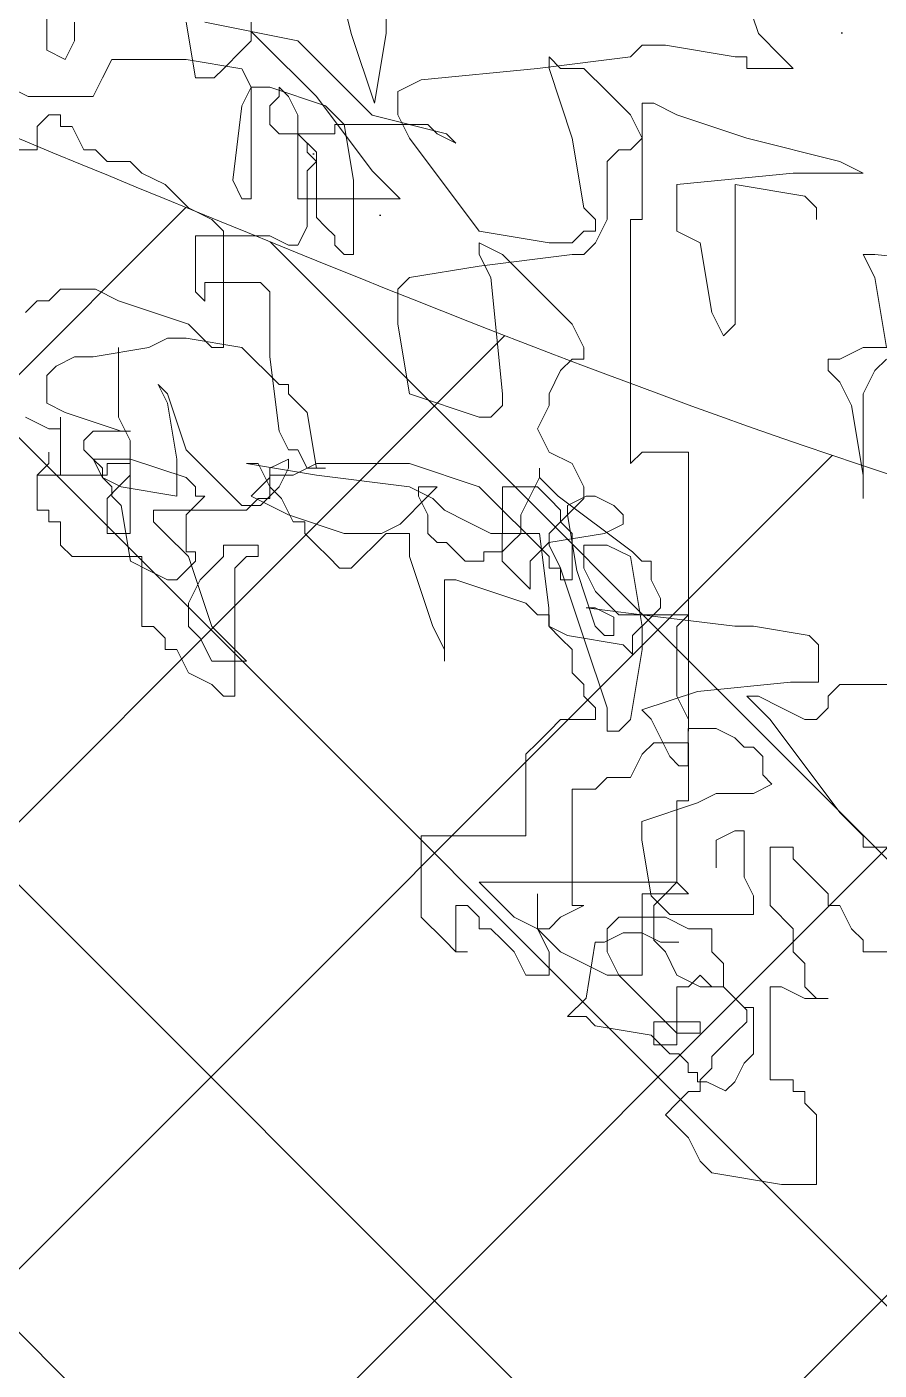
# Model space of a CAD drawing. Extents: x -95 to 325, y -1215 to -918.
# Drawn here: x 78.86 to 84.85, y -1091.14 to -1081.7 of the extents above; entities that cross this region are included whole.
import ezdxf

# ---------------------------------------------------------------- set-up
doc = ezdxf.new("R2010")
doc.units = 0
doc.layers.get('0').update_dxf_attribs({"linetype": 'CONTINUOUS'})
for name, color, linetype in [('尺寸标注', 7, 'CONTINUOUS'), ('福建茶', 76, 'CONTINUOUS'), ('马尼拉草', 80, 'CONTINUOUS')]:
    doc.layers.add(name, color=color, linetype=linetype)

# ---------------------------------------------------------------- blocks, each defined once
blk = doc.blocks.new('tulia')
at = {"color": 3, "lineweight": 0}
for p, q in [((208.7739, 274.9659), (208.7739, 275.3239)), ((208.7739, 275.3239), (208.9531, 275.3239)), ((208.9531, 275.3239), (209.3114, 275.2643)), ((209.3114, 275.2643), (209.3712, 275.2046)), ((209.3712, 275.2046), (209.4309, 275.0852)), ((209.4309, 275.0852), (209.4906, 275.0255)), ((209.4906, 275.0255), (209.5503, 274.9659)), ((208.8337, 274.9062), (208.7739, 274.9659)), ((209.5503, 274.9659), (209.4906, 274.9062)), ((208.8337, 274.8465), (208.8337, 274.9062)), ((208.8934, 274.8465), (208.8337, 274.8465)), ((208.8934, 274.7868), (208.8934, 274.8465)), ((209.1938, 274.7964), (209.2415, 274.8441)), ((209.2415, 274.8441), (209.337, 274.7964)), ((209.4309, 274.8465), (209.3712, 274.8465)), ((209.3712, 274.8465), (209.3712, 274.7868)), ((209.4906, 274.9062), (209.4309, 274.8465)), ((209.0128, 274.7868), (208.8934, 274.7868)), ((209.0128, 274.3094), (209.0128, 274.7868)), ((209.146, 274.701), (209.1938, 274.7964)), ((209.3712, 274.7868), (209.3114, 274.7272)), ((209.337, 274.7964), (209.3847, 274.7964)), ((209.3847, 274.7964), (209.3847, 274.7487)), ((209.3114, 274.7272), (209.3114, 274.6675)), ((209.3847, 274.7487), (209.4325, 274.7487)), ((209.4325, 274.7487), (209.4325, 274.701)), ((209.0983, 274.6533), (209.146, 274.701)), ((209.0983, 274.4148), (209.0983, 274.6533)), ((209.3114, 274.6675), (209.192, 274.5481)), ((209.4325, 274.701), (209.4802, 274.6533)), ((209.4802, 274.6533), (209.528, 274.6533)), ((209.528, 274.6533), (209.6234, 274.5579)), ((209.4906, 274.3094), (209.4906, 274.6078)), ((209.4906, 274.6078), (209.61, 274.6078)), ((209.61, 274.6078), (209.61, 274.4885)), ((209.192, 274.5481), (209.1323, 274.4885)), ((209.3712, 274.4885), (209.3712, 274.5481)), ((209.3712, 274.5481), (209.4906, 274.5481)), ((209.4906, 274.5481), (209.5503, 274.4885)), ((209.6234, 274.5579), (209.9099, 274.5102)), ((209.9099, 274.5102), (209.9576, 274.4625)), ((209.1323, 274.4885), (209.1323, 274.4288)), ((209.1323, 274.4288), (209.192, 274.3691)), ((209.61, 274.4885), (209.3712, 274.4885)), ((209.5503, 274.4885), (209.6698, 274.3691)), ((209.9576, 274.4625), (210.0531, 274.4625)), ((210.0531, 274.4625), (209.9576, 274.3671)), ((208.7739, 274.3691), (208.7142, 274.3691)), ((208.7142, 274.3691), (208.8337, 274.3691)), ((208.8337, 274.3094), (208.7739, 274.3691)), ((208.8337, 274.3691), (208.9531, 274.3094)), ((209.146, 274.4148), (209.0983, 274.4148)), ((209.192, 274.3691), (209.2517, 274.3094)), ((209.6698, 274.3691), (209.7892, 274.2498)), ((209.9576, 274.3671), (209.9099, 274.0808)), ((208.8337, 274.1901), (208.8337, 274.3094)), ((208.9531, 274.3094), (209.0128, 274.3094)), ((209.2517, 274.3094), (209.3114, 274.3094)), ((209.2517, 274.1901), (209.2517, 274.3094)), ((209.2517, 274.3094), (209.3712, 274.3094)), ((209.3114, 274.3094), (209.3712, 274.2498)), ((209.3712, 274.2498), (209.4309, 274.3094)), ((209.3712, 274.3094), (209.4906, 274.2498)), ((209.4309, 274.3094), (209.4906, 274.3094)), ((209.4906, 274.2498), (209.5503, 274.1304)), ((209.6698, 273.832), (209.6698, 274.2498)), ((209.6698, 274.2498), (209.8489, 274.2498)), ((209.7892, 274.2498), (209.8489, 274.1304)), ((209.8489, 274.2498), (209.9684, 274.1901)), ((210.1475, 274.1304), (210.1475, 274.2498)), ((210.1475, 274.2498), (210.267, 274.2498)), ((210.267, 274.2498), (210.3267, 274.1304)), ((208.8934, 274.1304), (208.8337, 274.1901)), ((209.3114, 274.1304), (209.2517, 274.1901)), ((209.9684, 274.1901), (210.0878, 274.1304)), ((208.1767, 274.1304), (208.535, 274.1304)), ((208.535, 274.1304), (208.535, 274.0707)), ((208.8934, 274.011), (208.8934, 274.1304)), ((209.3114, 274.011), (209.3114, 274.1304)), ((209.5757, 274.0808), (209.4802, 274.0808)), ((209.5503, 274.1304), (209.61, 274.0707)), ((209.6712, 274.0331), (209.5757, 274.0808)), ((209.8621, 274.0808), (209.7667, 274.0331)), ((209.8489, 274.1304), (209.8489, 274.011)), ((209.9099, 274.0808), (209.8621, 274.0808)), ((210.0878, 274.1304), (210.2073, 274.011)), ((210.2073, 274.011), (210.1475, 274.1304)), ((210.3267, 274.1304), (210.3864, 274.0707)), ((210.6253, 274.1304), (210.5656, 274.1304)), ((210.5656, 274.1304), (210.6253, 274.1304)), ((210.6253, 273.8917), (210.6253, 274.1304)), ((210.6253, 274.1304), (210.685, 274.0707)), ((208.535, 274.0707), (208.5948, 274.011)), ((209.61, 274.0707), (209.61, 273.8917)), ((209.7667, 274.0331), (209.6712, 274.0331)), ((210.3864, 274.0707), (210.4461, 274.011)), ((210.685, 274.0707), (210.8045, 273.9514)), ((208.5948, 274.011), (208.6545, 273.8917)), ((209.0128, 273.8917), (208.8934, 274.011)), ((209.4309, 274.011), (209.3114, 274.011)), ((209.5503, 273.9514), (209.4309, 274.011)), ((209.7892, 273.9514), (209.5503, 273.9514)), ((209.8489, 274.011), (209.7892, 273.9514)), ((209.9684, 273.8917), (210.0878, 273.9514)), ((210.0878, 273.9514), (210.1475, 274.011)), ((210.1475, 274.011), (210.2073, 274.011)), ((210.2073, 274.011), (210.3267, 273.9514)), ((210.2073, 274.011), (210.2073, 273.832)), ((210.2073, 273.832), (210.2073, 274.011)), ((210.3267, 273.9514), (210.4461, 273.832)), ((210.4461, 274.011), (210.5059, 274.011)), ((210.5059, 274.011), (210.5059, 273.9514)), ((210.5059, 273.9514), (210.5656, 273.8917)), ((210.8045, 273.9514), (210.8045, 273.5336)), ((208.6545, 273.8917), (208.7142, 273.8917)), ((208.7142, 273.8917), (208.7142, 273.832)), ((209.0128, 273.5933), (209.0128, 273.8917)), ((209.0983, 273.8423), (209.0983, 273.9377)), ((209.0983, 273.9377), (209.528, 273.9377)), ((209.528, 273.9377), (209.6234, 273.8423)), ((209.61, 273.8917), (209.5503, 273.832)), ((210.0281, 273.8917), (209.9684, 273.8917)), ((210.0281, 273.2949), (210.0281, 273.8917)), ((210.5656, 273.8917), (210.6253, 273.8917)), ((208.7142, 273.832), (208.7739, 273.7723)), ((209.146, 273.7469), (209.0983, 273.8423)), ((209.4906, 273.7723), (209.4309, 273.832)), ((209.4309, 273.832), (209.6698, 273.832)), ((209.5503, 273.832), (209.4906, 273.7723)), ((209.6234, 273.8423), (209.6712, 273.5561)), ((210.4461, 273.832), (210.5059, 273.7723)), ((208.7739, 273.7723), (208.8934, 273.653)), ((209.146, 273.5084), (209.146, 273.7469)), ((210.5059, 273.7723), (209.4906, 273.7723)), ((209.4906, 273.7723), (209.4906, 273.3546)), ((209.2893, 273.6992), (209.2893, 273.5561)), ((208.8934, 273.653), (208.8934, 273.5933)), ((208.535, 273.5933), (208.2962, 273.5933)), ((208.535, 273.5336), (208.535, 273.5933)), ((208.6545, 273.4143), (208.535, 273.5336)), ((208.8934, 273.5933), (209.0128, 273.5933)), ((209.2893, 273.5561), (209.1938, 273.5084)), ((209.6712, 273.5561), (209.6712, 273.4607)), ((210.8045, 273.5336), (210.267, 273.5336)), ((210.267, 273.5336), (210.267, 273.1159)), ((209.1938, 273.5084), (209.146, 273.5084)), ((209.6712, 273.4607), (209.3847, 273.3653)), ((209.0128, 272.9369), (208.6545, 273.4143)), ((209.3847, 273.3653), (209.2893, 273.3175)), ((209.4906, 273.3546), (209.4309, 273.3546)), ((209.4309, 273.3546), (209.4309, 273.0562)), ((209.0983, 273.3175), (209.0028, 273.2698)), ((209.0028, 273.2698), (209.0505, 273.2221)), ((209.2893, 273.3175), (209.0983, 273.3175)), ((209.8489, 273.2352), (209.9086, 273.2949)), ((209.9086, 273.2949), (210.0281, 273.2949)), ((209.0505, 273.2221), (209.0505, 273.1267)), ((209.6698, 273.1159), (209.7295, 273.2352)), ((209.7295, 273.2352), (209.8489, 273.2352)), ((209.0505, 273.1267), (209.0983, 273.079)), ((209.4325, 272.9836), (209.4325, 273.1744)), ((209.4325, 273.1744), (209.4802, 273.1744)), ((209.4802, 273.1744), (209.528, 273.1267)), ((209.528, 273.1267), (209.5757, 273.0313)), ((209.61, 273.0562), (209.6698, 273.1159)), ((210.267, 273.1159), (210.2073, 273.0562)), ((209.0983, 273.079), (209.146, 273.079)), ((209.146, 273.079), (209.1938, 273.0313)), ((209.4309, 273.0562), (209.61, 273.0562)), ((210.2073, 273.0562), (210.1475, 272.9965)), ((209.1938, 273.0313), (209.2893, 272.9836)), ((209.2893, 272.9836), (209.4325, 272.9836)), ((209.4309, 271.5643), (209.4309, 272.9965)), ((209.4309, 272.9965), (209.4309, 272.9369)), ((209.5757, 273.0313), (209.6234, 272.9359)), ((209.7295, 272.9369), (209.7892, 272.9965)), ((209.7892, 272.9965), (209.8489, 272.9965)), ((209.8489, 272.9965), (209.8489, 272.8772)), ((210.1475, 272.9965), (210.0878, 272.9369)), ((208.7142, 272.8772), (208.7739, 272.9369)), ((208.7739, 272.9369), (208.8337, 272.9369)), ((208.8337, 272.9369), (208.9531, 272.8772)), ((209.1323, 272.8175), (209.0128, 272.9369)), ((209.4309, 272.9369), (209.4906, 272.8175)), ((209.6234, 272.9359), (209.6712, 272.8882)), ((209.6698, 272.5788), (209.7295, 272.9369)), ((210.0878, 272.9369), (209.9086, 272.9369)), ((209.9086, 272.9369), (209.9086, 272.8772)), ((208.7142, 272.8175), (208.7142, 272.8772)), ((208.9531, 272.8772), (209.0725, 272.8175)), ((209.6712, 272.8882), (209.3847, 272.7928)), ((209.8489, 272.8772), (209.9684, 272.5191)), ((209.9086, 272.8772), (209.9684, 272.8175)), ((208.6545, 272.7578), (208.7142, 272.8175)), ((209.3847, 272.7928), (208.9073, 272.7451)), ((209.0725, 272.8175), (209.1323, 272.8175)), ((209.4906, 272.8175), (209.4906, 272.4594)), ((209.9684, 272.8175), (209.9684, 272.7578)), ((211.76, 272.1611), (211.76, 272.8175)), ((211.76, 272.8175), (211.8197, 272.8175)), ((211.8197, 272.8175), (211.8795, 272.7578)), ((208.3559, 272.7578), (208.6545, 272.7578)), ((208.9073, 272.7451), (208.7641, 272.7451)), ((208.7641, 272.7451), (208.7641, 272.5543)), ((209.9684, 272.7578), (210.0281, 272.6982)), ((211.8795, 272.7578), (211.9989, 272.6982)), ((210.0281, 272.6982), (210.0281, 272.5788)), ((210.685, 272.2207), (210.685, 272.6385)), ((210.685, 272.6385), (210.685, 272.5788)), ((211.76, 272.5788), (211.7003, 272.6385)), ((211.7003, 272.6385), (211.8795, 272.6385)), ((211.8795, 272.6385), (211.9392, 272.5191)), ((211.9989, 272.6982), (212.0586, 272.5788)), ((209.6698, 272.4594), (209.6698, 272.5788)), ((209.7667, 272.5543), (209.7189, 272.602)), ((209.7189, 272.602), (209.7189, 272.5066)), ((210.0281, 272.5788), (210.0878, 272.5191)), ((210.685, 272.5788), (210.7448, 272.4594)), ((211.8795, 272.4594), (211.76, 272.5788)), ((212.0586, 272.5788), (212.1183, 272.5788)), ((212.1183, 272.5788), (212.1183, 272.5191)), ((208.7641, 272.5543), (208.8118, 272.5066)), ((208.8118, 272.5066), (209.0983, 272.4589)), ((209.7189, 272.5066), (209.6234, 272.4112)), ((210.0531, 272.5066), (209.7667, 272.5543)), ((209.8144, 272.4112), (209.8144, 272.5066)), ((209.8144, 272.5066), (209.8621, 272.5066)), ((209.8621, 272.5066), (209.9099, 272.4589)), ((209.9684, 272.5191), (210.0878, 272.1611)), ((210.1486, 272.4589), (210.0531, 272.5066)), ((210.0878, 272.5191), (210.1475, 272.4594)), ((211.9392, 272.5191), (211.9989, 272.4594)), ((212.1183, 272.5191), (212.1781, 272.4594)), ((209.0983, 272.4589), (209.1938, 272.4589)), ((209.1938, 272.4589), (209.5757, 272.4112)), ((209.4906, 272.4594), (209.4309, 272.3998)), ((209.7295, 272.1014), (209.6698, 272.4594)), ((209.9099, 272.4589), (210.0054, 272.1726)), ((210.1475, 272.4594), (210.1475, 272.3998)), ((210.1486, 272.3634), (210.1486, 272.4589)), ((210.7448, 272.4594), (210.8642, 272.1014)), ((211.9989, 272.1014), (211.8795, 272.4594)), ((211.9989, 272.4594), (211.9989, 272.3401)), ((212.1781, 272.4594), (212.2378, 272.4594)), ((212.2378, 272.4594), (212.2378, 272.1014)), ((209.4309, 272.3998), (209.7892, 272.3998)), ((209.5757, 272.4112), (209.9576, 272.3634)), ((209.6234, 272.4112), (209.5757, 272.3634)), ((209.5757, 272.3634), (209.5757, 272.3157)), ((209.7892, 272.3998), (209.9086, 272.2804)), ((209.9099, 272.3634), (209.8144, 272.4112)), ((209.9576, 272.3634), (209.9099, 272.3634)), ((210.1475, 272.3998), (210.2073, 272.3998)), ((210.1963, 271.9818), (210.1486, 272.3634)), ((210.2073, 272.3998), (210.267, 272.3401)), ((209.5757, 272.3157), (209.6234, 272.2203)), ((210.267, 272.3401), (210.6253, 272.2207)), ((211.9989, 272.3401), (211.9392, 272.2207)), ((209.6234, 272.2203), (209.6234, 272.1249)), ((209.9086, 272.2804), (209.9684, 272.1611)), ((210.0878, 272.2207), (210.0281, 272.2207)), ((210.0281, 272.2207), (210.0281, 271.982)), ((210.0878, 272.1611), (210.0878, 272.2207)), ((210.2441, 272.1249), (210.2441, 272.268)), ((210.2441, 272.268), (210.3395, 272.1726)), ((210.6253, 272.2207), (210.685, 272.2207)), ((211.9392, 272.2207), (211.8795, 272.1611)), ((212.0105, 272.1726), (212.0582, 272.2203)), ((212.0582, 272.2203), (212.106, 272.2203)), ((212.106, 272.2203), (212.2014, 272.1726)), ((209.9684, 272.1611), (209.9684, 272.0417)), ((210.0054, 272.1726), (210.0531, 271.8864)), ((210.1475, 272.1611), (210.0878, 272.1611)), ((210.0878, 272.1611), (210.1475, 272.0417)), ((210.1475, 272.1014), (210.1475, 272.1611)), ((210.3395, 272.1726), (210.3873, 272.1249)), ((211.1031, 272.1014), (211.1628, 272.1611)), ((211.1628, 272.1611), (211.2225, 272.1611)), ((211.2225, 272.1611), (211.2822, 272.1014)), ((211.7003, 272.1014), (211.76, 272.1611)), ((211.8795, 272.1611), (211.8197, 272.1014)), ((211.9627, 272.1249), (212.0105, 272.1726)), ((212.2014, 272.1726), (212.2969, 272.1249)), ((209.6234, 272.1249), (209.6712, 272.1249)), ((209.6712, 272.1249), (209.7189, 272.0772)), ((209.8489, 272.0417), (209.7295, 272.1014)), ((210.5059, 271.7433), (210.1475, 272.1014)), ((210.1486, 272.0295), (210.2441, 272.1249)), ((210.3873, 272.1249), (210.3873, 271.9818)), ((210.4828, 272.0772), (210.4828, 272.1249)), ((210.4828, 272.1249), (210.5783, 272.1249)), ((210.5783, 272.1249), (210.626, 272.0772)), ((210.8642, 272.1014), (210.8642, 271.982)), ((211.0434, 272.0417), (211.1031, 272.1014)), ((211.2822, 272.1014), (211.342, 272.0417)), ((211.6406, 272.0417), (211.6406, 272.1014)), ((211.6406, 272.1014), (211.7003, 272.1014)), ((211.8197, 272.1014), (211.8197, 272.0417)), ((211.9627, 272.0772), (211.9627, 272.1249)), ((212.1183, 271.982), (211.9989, 272.1014)), ((212.2378, 272.1014), (212.5961, 272.1014)), ((212.2969, 272.1249), (212.3447, 271.8387)), ((212.5961, 272.1014), (212.6558, 272.0417)), ((209.7189, 272.0772), (210.1008, 271.791)), ((209.9684, 272.0417), (209.8489, 272.0417)), ((209.8621, 271.9818), (210.1486, 272.0295)), ((210.1475, 272.0417), (210.1475, 271.982)), ((210.2918, 271.9818), (210.3395, 272.0295)), ((210.3395, 272.0295), (210.3873, 272.0772)), ((210.3873, 272.0772), (210.4828, 272.0772)), ((210.626, 272.0772), (210.6737, 272.0295)), ((210.6737, 272.0295), (210.7215, 272.0295)), ((210.7215, 272.0295), (210.7692, 271.9818)), ((210.9836, 271.982), (211.0434, 272.0417)), ((211.342, 272.0417), (211.4017, 271.982)), ((211.8197, 272.0417), (211.6406, 272.0417)), ((212.0105, 272.0772), (211.9627, 272.0772)), ((212.0105, 271.8864), (212.0105, 272.0772)), ((212.6558, 272.0417), (212.6558, 271.9224)), ((209.7667, 271.9341), (209.8621, 271.9818)), ((210.0281, 271.982), (210.0878, 271.9224)), ((210.1475, 271.982), (210.0878, 271.9224)), ((210.3873, 271.9818), (210.1963, 271.9818)), ((210.2918, 271.8864), (210.2918, 271.9818)), ((210.3864, 271.7433), (210.3864, 271.982)), ((210.3864, 271.982), (210.4461, 271.982)), ((210.4461, 271.982), (210.5656, 271.9224)), ((210.7692, 271.9818), (210.7692, 271.8864)), ((210.8642, 271.982), (210.9836, 271.982)), ((210.9124, 271.9341), (211.0079, 271.9818)), ((211.0079, 271.9818), (211.1989, 271.9818)), ((211.1989, 271.9818), (211.4853, 271.8864)), ((211.4017, 271.982), (211.4017, 271.9224)), ((212.1781, 271.9224), (212.1183, 271.982)), ((212.417, 271.982), (212.2975, 271.982)), ((212.2975, 271.982), (212.2975, 271.5046)), ((212.417, 271.803), (212.417, 271.982)), ((209.7667, 271.8864), (209.7667, 271.9341)), ((209.8144, 271.8387), (209.7667, 271.8864)), ((210.0878, 271.9224), (209.9684, 271.803)), ((210.0531, 271.8864), (210.0531, 271.8387)), ((210.0878, 271.9224), (210.0878, 271.8627)), ((210.2441, 271.791), (210.2918, 271.8864)), ((210.5656, 271.9224), (210.685, 271.8627)), ((210.7692, 271.8864), (210.817, 271.791)), ((210.817, 271.8387), (210.8647, 271.8864)), ((210.8647, 271.8864), (210.9124, 271.9341)), ((211.4017, 271.9224), (211.4614, 271.9224)), ((211.4614, 271.9224), (211.5211, 271.803)), ((211.4853, 271.8864), (211.5808, 271.8387)), ((211.915, 271.791), (212.0105, 271.8864)), ((212.1781, 271.8627), (212.1781, 271.9224)), ((212.6558, 271.9224), (212.7156, 271.9224)), ((212.7156, 271.9224), (212.7156, 271.8627)), ((209.9099, 271.791), (209.8144, 271.8387)), ((210.0531, 271.8387), (209.9576, 271.791)), ((210.0878, 271.8627), (210.1475, 271.803)), ((210.685, 271.8627), (210.7448, 271.803)), ((210.7692, 271.791), (210.817, 271.8387)), ((211.5331, 271.7433), (211.6286, 271.8387)), ((211.5808, 271.8387), (211.6763, 271.791)), ((211.6286, 271.8387), (211.724, 271.8387)), ((211.6406, 271.803), (211.7003, 271.8627)), ((211.7003, 271.8627), (212.1781, 271.8627)), ((211.724, 271.8387), (212.0105, 271.5525)), ((212.3447, 271.8387), (212.3924, 271.791)), ((212.7156, 271.8627), (212.7753, 271.8627)), ((212.7753, 271.8627), (212.7753, 271.6837)), ((208.535, 271.2659), (208.535, 271.803)), ((208.535, 271.803), (208.535, 271.6837)), ((209.9576, 271.791), (209.9099, 271.791)), ((209.9684, 271.803), (209.9684, 271.7433)), ((209.9684, 271.7433), (210.0281, 271.624)), ((210.1008, 271.791), (210.1963, 271.6956)), ((210.1475, 271.803), (210.2073, 271.7433)), ((210.1963, 271.6956), (210.2441, 271.791)), ((210.2073, 271.7433), (210.3864, 271.7433)), ((210.8642, 271.624), (210.5059, 271.7433)), ((210.7215, 271.7433), (210.7692, 271.791)), ((210.817, 271.7433), (210.7215, 271.7433)), ((210.7448, 271.803), (210.8642, 271.7433)), ((210.817, 271.791), (210.817, 271.7433)), ((210.8642, 271.7433), (211.342, 271.6837)), ((211.4853, 271.6479), (211.5331, 271.7433)), ((211.5211, 271.803), (211.5809, 271.7433)), ((211.6286, 271.7433), (211.5808, 271.6956)), ((211.5809, 271.7433), (211.5809, 271.803)), ((211.5809, 271.803), (211.6406, 271.803)), ((211.5809, 271.7433), (211.5809, 271.6837)), ((211.6406, 271.624), (211.5809, 271.7433)), ((211.6763, 271.791), (211.6286, 271.7433)), ((211.9627, 271.791), (211.915, 271.791)), ((211.9627, 271.7433), (211.9627, 271.791)), ((212.0105, 271.6956), (211.9627, 271.7433)), ((212.0582, 271.6002), (212.0582, 271.791)), ((212.0582, 271.791), (212.3447, 271.7433)), ((212.2975, 271.6837), (212.3572, 271.7433)), ((212.3447, 271.7433), (212.4401, 271.6956)), ((212.3572, 271.7433), (212.417, 271.803)), ((212.3924, 271.791), (212.3924, 271.7433)), ((212.3924, 271.7433), (212.4401, 271.6956)), ((208.535, 271.6837), (208.5948, 271.3256)), ((210.1963, 271.6956), (210.1963, 271.6479)), ((210.1963, 271.6479), (210.1963, 271.6956)), ((211.4614, 271.6837), (211.342, 271.624)), ((211.342, 271.6837), (211.7003, 271.624)), ((211.5809, 271.6837), (211.4614, 271.6837)), ((211.5808, 271.6956), (211.5808, 271.6479)), ((212.2969, 271.6002), (212.0105, 271.6956)), ((212.2975, 271.624), (212.2975, 271.6837)), ((212.7753, 271.6837), (212.417, 271.6837)), ((212.417, 271.6837), (212.417, 271.624)), ((212.417, 271.6837), (212.6558, 271.6837)), ((212.4401, 271.6956), (212.4401, 271.6479)), ((212.4401, 271.6956), (212.4879, 271.6002)), ((212.6558, 271.6837), (212.6558, 271.3853)), ((212.7753, 271.6837), (212.7156, 271.624)), ((212.7156, 271.624), (212.7753, 271.6837)), ((209.7295, 271.624), (209.6698, 271.5643)), ((209.7295, 270.3708), (209.7295, 271.624)), ((210.0281, 271.624), (210.1475, 271.5643)), ((211.342, 271.624), (210.8642, 271.624)), ((211.3421, 271.6479), (211.2944, 271.6479)), ((211.2944, 271.6479), (211.3898, 271.6479)), ((211.3898, 271.3616), (211.3421, 271.6479)), ((211.3898, 271.6479), (211.4376, 271.5525)), ((211.5808, 271.6479), (211.4853, 271.6002)), ((211.4853, 271.6002), (211.4853, 271.6479)), ((211.7003, 271.624), (211.6406, 271.624)), ((212.106, 271.3139), (212.0582, 271.6002)), ((212.4879, 271.6002), (212.2969, 271.6002)), ((212.417, 271.624), (212.2975, 271.624)), ((212.4401, 271.6479), (212.4879, 271.6002)), ((212.4879, 271.6002), (212.5356, 271.5525)), ((212.7156, 271.624), (212.7156, 271.5643)), ((212.7156, 271.5643), (212.7156, 271.624)), ((209.6698, 271.5643), (209.4309, 271.5643)), ((210.1475, 271.5643), (210.2073, 271.4449)), ((211.4376, 271.5525), (211.4853, 271.5525)), ((211.4853, 271.5525), (211.5331, 271.4571)), ((212.0105, 271.5525), (212.106, 271.2662)), ((212.5356, 271.5525), (212.5356, 271.5048)), ((212.2975, 271.5046), (212.3572, 271.3853)), ((212.5356, 271.5048), (212.4879, 271.4571)), ((210.2073, 271.4449), (210.1475, 271.3256)), ((211.5331, 271.4571), (211.5808, 271.0754)), ((212.4879, 271.4571), (212.2969, 271.4571)), ((212.2969, 271.4571), (212.3447, 271.4571)), ((212.3447, 271.4571), (212.6311, 271.3616)), ((212.6558, 271.3853), (212.6558, 271.4449)), ((212.6558, 271.4449), (212.7156, 271.4449)), ((212.7156, 271.4449), (212.835, 271.3853)), ((208.5948, 271.3256), (208.6545, 271.2062)), ((210.1475, 271.3256), (210.1475, 271.2659)), ((210.3864, 271.3256), (210.4461, 271.3853)), ((210.3864, 271.2659), (210.3864, 271.3256)), ((210.4461, 271.3853), (210.5059, 271.3853)), ((210.5059, 271.3853), (210.8642, 271.2659)), ((211.4853, 271.2662), (211.3898, 271.3616)), ((212.3572, 271.3853), (212.3572, 271.0272)), ((212.6311, 271.3616), (212.7266, 271.3139)), ((208.4753, 271.1466), (208.535, 271.2659)), ((210.1475, 271.2659), (210.0878, 271.1466)), ((210.4461, 270.6691), (210.3864, 271.2659)), ((210.8642, 271.2659), (210.9239, 270.9079)), ((211.4853, 271.2185), (211.4853, 271.2662)), ((212.1537, 271.2185), (212.106, 271.3139)), ((212.106, 271.2662), (212.1537, 271.2185)), ((212.7266, 271.3139), (212.7266, 271.1708)), ((208.6545, 271.2062), (208.7142, 271.1466)), ((211.5331, 271.2185), (211.4853, 271.2185)), ((211.724, 271.0277), (211.5331, 271.2185)), ((208.4156, 271.0869), (208.4753, 271.1466)), ((208.7142, 271.1466), (208.7142, 271.0869)), ((210.0878, 271.1466), (210.0281, 271.0869)), ((212.6788, 271.1231), (212.5834, 271.0754)), ((212.7266, 271.1708), (212.6788, 271.1231)), ((208.6545, 271.0869), (208.535, 271.0272)), ((208.7142, 271.0869), (208.6545, 271.0869)), ((210.0281, 271.0869), (209.9684, 271.0869)), ((209.9684, 271.0869), (209.9684, 271.0272)), ((211.5808, 271.0754), (211.5808, 270.7415)), ((212.4879, 271.0754), (212.2014, 271.0277)), ((212.5834, 271.0754), (212.4879, 271.0754)), ((208.535, 271.0272), (207.2212, 271.0272)), ((208.4753, 270.6691), (208.4156, 271.0272)), ((209.9684, 271.0272), (210.0281, 270.9079)), ((212.0105, 270.98), (211.724, 271.0277)), ((211.8795, 271.0272), (211.8197, 271.0272)), ((211.8197, 271.0272), (211.8197, 270.4304)), ((211.9989, 270.9079), (211.8795, 271.0272)), ((212.106, 270.98), (212.0105, 270.98)), ((212.2014, 271.0277), (212.106, 270.98)), ((209.192, 270.9079), (209.2517, 270.9675)), ((209.2517, 270.9675), (209.3114, 270.8482)), ((209.192, 270.1917), (209.192, 270.9079)), ((209.3114, 270.8482), (209.3712, 270.4901)), ((210.0281, 270.9079), (210.3864, 270.5498)), ((210.9239, 270.9079), (210.9239, 270.7288)), ((212.3572, 270.7885), (211.9989, 270.9079)), ((212.835, 270.8482), (212.7753, 270.7885)), ((211.915, 270.6938), (211.915, 270.7892)), ((211.915, 270.7892), (211.9627, 270.7415)), ((212.4767, 270.7288), (212.3572, 270.7885)), ((212.7156, 270.7885), (212.6558, 270.7288)), ((212.7753, 270.7885), (212.7156, 270.7885)), ((210.9239, 270.7288), (210.8642, 270.6691)), ((211.5808, 270.7415), (211.6286, 270.6938)), ((211.9627, 270.7415), (211.9627, 270.4553)), ((212.6558, 270.7288), (212.4767, 270.7288)), ((208.535, 270.5498), (208.4753, 270.6691)), ((210.5059, 270.5498), (210.4461, 270.6691)), ((210.8642, 270.6691), (210.5059, 270.6095)), ((211.6286, 270.6938), (211.915, 270.6938)), ((207.8781, 270.6095), (208.4753, 270.5498)), ((210.5059, 270.6095), (210.0281, 270.5498)), ((208.4753, 270.5498), (208.535, 270.5498)), ((209.9684, 270.5498), (209.9086, 270.4901)), ((210.0281, 270.5498), (209.9684, 270.5498)), ((210.3864, 270.5498), (210.5059, 270.4901)), ((210.5059, 270.4901), (210.5059, 270.5498)), ((211.1511, 270.5507), (211.1511, 270.169)), ((211.1989, 270.5507), (211.1511, 270.5507)), ((211.2466, 270.503), (211.1989, 270.5507)), ((211.2466, 270.4553), (211.2466, 270.503)), ((211.4376, 270.503), (211.3898, 270.4076)), ((211.4853, 270.503), (211.4376, 270.503)), ((211.5808, 270.4553), (211.4853, 270.503)), ((209.3712, 270.4901), (209.4906, 270.4304)), ((209.4906, 270.4304), (209.4906, 270.1917)), ((209.9086, 270.4901), (209.8489, 270.3708)), ((209.9086, 270.3708), (209.9086, 270.4304)), ((209.9086, 270.4304), (209.9684, 270.4304)), ((209.9684, 270.4304), (210.0281, 270.4901)), ((210.0281, 270.4901), (210.1475, 270.4901)), ((210.1475, 270.4901), (210.5059, 270.4304)), ((210.5059, 270.4304), (210.8642, 269.953)), ((211.2944, 270.4076), (211.2466, 270.4553)), ((211.9627, 270.4553), (211.5808, 270.4553)), ((211.8197, 270.4304), (211.8795, 270.3708)), ((208.7739, 270.3708), (208.7739, 270.3111)), ((209.6698, 269.774), (209.6698, 270.3708)), ((209.6698, 270.3708), (209.7295, 270.3708)), ((209.8489, 270.3708), (209.8489, 270.0724)), ((209.9684, 270.3111), (209.9086, 270.3708)), ((211.3421, 270.3598), (211.2944, 270.4076)), ((211.3421, 270.0259), (211.3421, 270.3598)), ((211.3898, 270.4076), (211.3898, 270.1213)), ((211.8795, 270.3708), (211.9989, 270.3111)), ((208.7739, 270.3111), (208.8337, 270.2514)), ((210.0281, 269.953), (209.9684, 270.3111)), ((211.9989, 270.3111), (212.1183, 270.1917)), ((208.8337, 270.2514), (209.192, 270.1917)), ((211.4376, 270.2644), (210.9124, 270.2644)), ((210.9124, 270.2644), (210.9602, 270.2167)), ((211.4376, 269.8351), (211.4376, 270.2644)), ((211.724, 270.2644), (211.6763, 270.2644)), ((211.6763, 270.2644), (211.6763, 269.692)), ((211.7718, 270.169), (211.724, 270.2644)), ((209.4906, 270.1917), (208.8934, 270.1321)), ((210.9602, 270.2167), (211.0557, 270.1213)), ((211.1511, 270.169), (211.1989, 269.8828)), ((211.724, 269.7874), (211.7718, 270.169)), ((212.1183, 270.1917), (212.2378, 270.1321)), ((208.8934, 270.1321), (208.535, 270.1321)), ((208.535, 270.1321), (208.6545, 270.0724)), ((211.0557, 270.1213), (211.3421, 269.7397)), ((211.3898, 270.1213), (211.3421, 270.0736)), ((212.2378, 270.1321), (212.2975, 270.0724)), ((208.6545, 270.0724), (209.1323, 269.953)), ((209.7295, 270.0127), (209.6698, 269.953)), ((209.7892, 270.0127), (209.7295, 270.0127)), ((209.8489, 270.0724), (209.7892, 270.0127)), ((211.3421, 270.0736), (211.3898, 270.0259)), ((211.4376, 269.9305), (211.3421, 270.0259)), ((211.3898, 270.0259), (211.3898, 269.9782)), ((212.2975, 270.0724), (212.417, 270.0724)), ((212.417, 270.0724), (212.4767, 270.0127)), ((212.4767, 270.0127), (212.5364, 270.0127)), ((212.5364, 270.0127), (212.5961, 269.8933)), ((212.7753, 269.8933), (212.7753, 270.0127)), ((212.7753, 270.0127), (212.8947, 270.0127)), ((209.1323, 269.953), (209.4906, 269.8337)), ((209.6698, 269.953), (209.7295, 269.8337)), ((210.1475, 269.595), (210.0281, 269.953)), ((210.6737, 269.9305), (210.626, 269.9782)), ((210.626, 269.9782), (210.7215, 269.9305)), ((210.8642, 269.953), (210.9239, 269.8337)), ((211.3898, 269.9782), (211.4376, 269.9305)), ((211.0557, 269.8351), (210.6737, 269.9305)), ((210.7215, 269.9305), (210.7692, 269.8828)), ((210.7692, 269.8828), (211.2466, 269.8828)), ((211.1989, 269.8828), (211.2944, 269.7874)), ((211.2466, 269.8828), (211.2466, 269.9305)), ((211.2466, 269.9305), (211.5331, 269.9305)), ((211.5331, 269.9305), (211.5808, 269.8828)), ((211.5808, 269.8828), (211.5808, 269.7874)), ((212.5961, 269.8933), (212.6558, 269.8933)), ((212.6558, 269.8933), (212.6558, 269.8337)), ((212.7156, 269.8337), (212.7753, 269.8933)), ((209.4906, 269.8337), (209.61, 269.774)), ((209.7295, 269.8337), (209.8489, 269.7143)), ((210.9239, 269.8337), (210.9239, 269.7143)), ((211.4376, 269.4535), (211.0557, 269.8351)), ((211.4853, 269.7397), (211.4376, 269.8351)), ((212.6558, 269.8337), (212.7156, 269.8337)), ((209.61, 269.774), (209.6698, 269.774)), ((211.0434, 269.774), (210.9836, 269.4159)), ((211.1628, 269.4159), (211.0434, 269.774)), ((211.2944, 269.7874), (211.5808, 269.692)), ((211.3421, 269.7397), (211.6286, 269.4535)), ((211.5331, 269.692), (211.4853, 269.7397)), ((211.5808, 269.7874), (211.5331, 269.7397)), ((211.5331, 269.7397), (211.5331, 269.692)), ((211.6763, 269.692), (211.724, 269.7874)), ((212.4401, 269.6443), (212.4879, 269.7397)), ((212.4879, 269.7397), (212.8221, 269.7397)), ((212.8221, 269.7397), (212.9176, 269.692)), ((209.8489, 269.7143), (209.9684, 269.595)), ((210.9239, 269.7143), (210.8045, 269.6546)), ((211.5808, 269.692), (211.6763, 269.692)), ((211.6763, 269.692), (211.724, 269.5966)), ((210.8045, 269.6546), (210.2073, 269.595)), ((211.8195, 269.5966), (211.8673, 269.6443)), ((211.8673, 269.6443), (211.9627, 269.6443)), ((211.9627, 269.6443), (212.0105, 269.358)), ((212.3924, 269.5489), (212.4401, 269.6443)), ((209.1323, 269.595), (208.8934, 269.595)), ((208.8934, 269.595), (208.9531, 269.5353)), ((208.9531, 269.5353), (209.0725, 269.4159)), ((209.1323, 269.5353), (209.1323, 269.595)), ((209.192, 269.5353), (209.1323, 269.5353)), ((209.5503, 269.4756), (209.192, 269.5353)), ((209.7295, 269.5353), (209.6698, 269.4756)), ((210.2073, 269.595), (209.7295, 269.5353)), ((209.9684, 269.595), (210.0878, 269.595)), ((210.0878, 269.595), (210.1475, 269.5353)), ((210.1475, 269.5353), (210.1475, 269.595)), ((211.724, 269.5012), (211.8195, 269.5966)), ((211.724, 269.5966), (212.0105, 269.5489)), ((212.0105, 269.5489), (212.3924, 269.5489)), ((212.5834, 269.4535), (212.6311, 269.5489)), ((212.6311, 269.5489), (212.7266, 269.5012)), ((209.6698, 269.4756), (209.5503, 269.4756)), ((211.6763, 269.4535), (211.724, 269.5012)), ((212.7266, 269.5012), (212.7266, 269.3103)), ((209.0725, 269.4159), (209.192, 269.0579)), ((210.9836, 269.4159), (210.9836, 269.0579)), ((211.2822, 268.9385), (211.1628, 269.4159)), ((211.915, 269.358), (211.4376, 269.4535)), ((211.6286, 269.4535), (211.6763, 269.4057)), ((211.6763, 269.358), (211.6763, 269.4535)), ((211.6763, 269.4057), (211.6763, 269.358)), ((212.5834, 269.358), (212.5834, 269.4535))]:
    blk.add_line(p, q, dxfattribs=at)
blk = doc.blocks.new('tuli')
at = {"color": 3}
blk.add_blockref('tulia', (-25.9976, 9.2058), dxfattribs=at)

msp = doc.modelspace()

# ---------------------------------------------------------------- hatches: boundary and pattern name
at = {"layer": '尺寸标注'}
h = msp.add_hatch(dxfattribs=at)
h.set_pattern_fill('NET', color=26, scale=0.7, angle=45, style=0)
edge = h.paths.add_edge_path()
edge.add_line((75.0215, -1080.9958), (80.8174, -1097.2921))
edge.add_line((80.8174, -1097.2921), (129.1798, -1097.2921))
edge.add_line((129.1798, -1097.2921), (129.1798, -1082.4912))
edge.add_spline(control_points=[(129.1798, -1082.4912), (125.0333, -1080.8128), (112.5299, -1075.9371), (94.4974, -1090.6798), (80.5931, -1083.0269), (75.0215, -1080.9958)], knot_values=[137.42757, 137.42757, 137.42757, 137.42757, 150.318008, 176.245126, 193.577857, 193.577857, 193.577857, 193.577857], degree=3, periodic=0)
at = {"layer": '福建茶', "lineweight": 9}
h = msp.add_hatch(dxfattribs=at)
h.set_pattern_fill('NET', color=256, scale=0.7, angle=45, style=0)
edge = h.paths.add_edge_path()
edge.add_line((17.2587, -1079.2499), (9.2764, -1097.2921))
edge.add_line((9.2764, -1097.2921), (80.8174, -1097.2921))
edge.add_line((80.8174, -1097.2921), (75.0215, -1080.9958))
edge.add_spline(control_points=[(75.0215, -1080.9958), (72.2588, -1079.9886), (61.1613, -1076.9656), (41.9041, -1092.7952), (25.4258, -1079.5983), (17.2587, -1079.2499)], knot_values=[77.523286, 77.523286, 77.523286, 77.523286, 86.117672, 112.04479, 137.42757, 137.42757, 137.42757, 137.42757], degree=3, periodic=0)
at = {"layer": '马尼拉草'}
h = msp.add_hatch(dxfattribs=at)
h.set_pattern_fill('AR-SAND', color=256, scale=0.1, style=0)
edge = h.paths.add_edge_path()
edge.add_line((129.1798, -1062.289), (129.1798, -1082.4912))
edge.add_spline(control_points=[(129.1798, -1082.4912), (125.0333, -1080.8128), (112.5299, -1075.9371), (91.7374, -1092.9364), (66.7332, -1072.3854), (41.7291, -1092.9391), (16.7497, -1072.5035), (-7.7416, -1091.997), (-23.6436, -1081.1645), (-31.4869, -1079.539)], knot_values=[26.944979, 26.944979, 26.944979, 26.944979, 39.835418, 65.762535, 91.689652, 117.61677, 143.543887, 169.471017, 193.577857, 193.577857, 193.577857, 193.577857], degree=3, periodic=0)
edge.add_line((-31.4869, -1079.539), (-31.4869, -1059.3369))
edge.add_spline(control_points=[(-31.4869, -1059.3369), (-23.6436, -1060.9624), (-7.7416, -1071.7949), (16.7497, -1052.3013), (41.7291, -1072.7369), (66.7332, -1052.1833), (91.7374, -1072.7343), (112.5299, -1055.735), (125.0333, -1060.6107), (129.1798, -1062.289)], knot_values=[26.944979, 26.944979, 26.944979, 26.944979, 51.051819, 76.978949, 102.906066, 128.833183, 154.760301, 180.687418, 193.577857, 193.577857, 193.577857, 193.577857], degree=3, periodic=0)

# ---------------------------------------------------------------- linework, layer by layer
at = {"layer": '福建茶', "lineweight": 9}
msp.add_open_spline([(-31.4869, -1079.539), (-23.6436, -1081.1645), (-7.7416, -1091.997), (16.7497, -1072.5035), (41.7291, -1092.9391), (66.7332, -1072.3854), (91.7374, -1092.9364), (112.5299, -1075.9371), (125.0333, -1080.8128), (129.1798, -1082.4912)], degree=3, knots=[26.944979, 26.944979, 26.944979, 26.944979, 51.051819, 76.978949, 102.906066, 128.833183, 154.760301, 180.687418, 193.577857, 193.577857, 193.577857, 193.577857], dxfattribs=at)

# ---------------------------------------------------------------- block references
at = {"color": 1, "lineweight": 0, "xscale": 1.369095795671456, "yscale": 1.369095796253532, "zscale": 1.369095795696208, "rotation": 180}
msp.add_blockref('tuli', (334.6461, -700.2857), dxfattribs=at)

doc.saveas('drawing.dxf')
